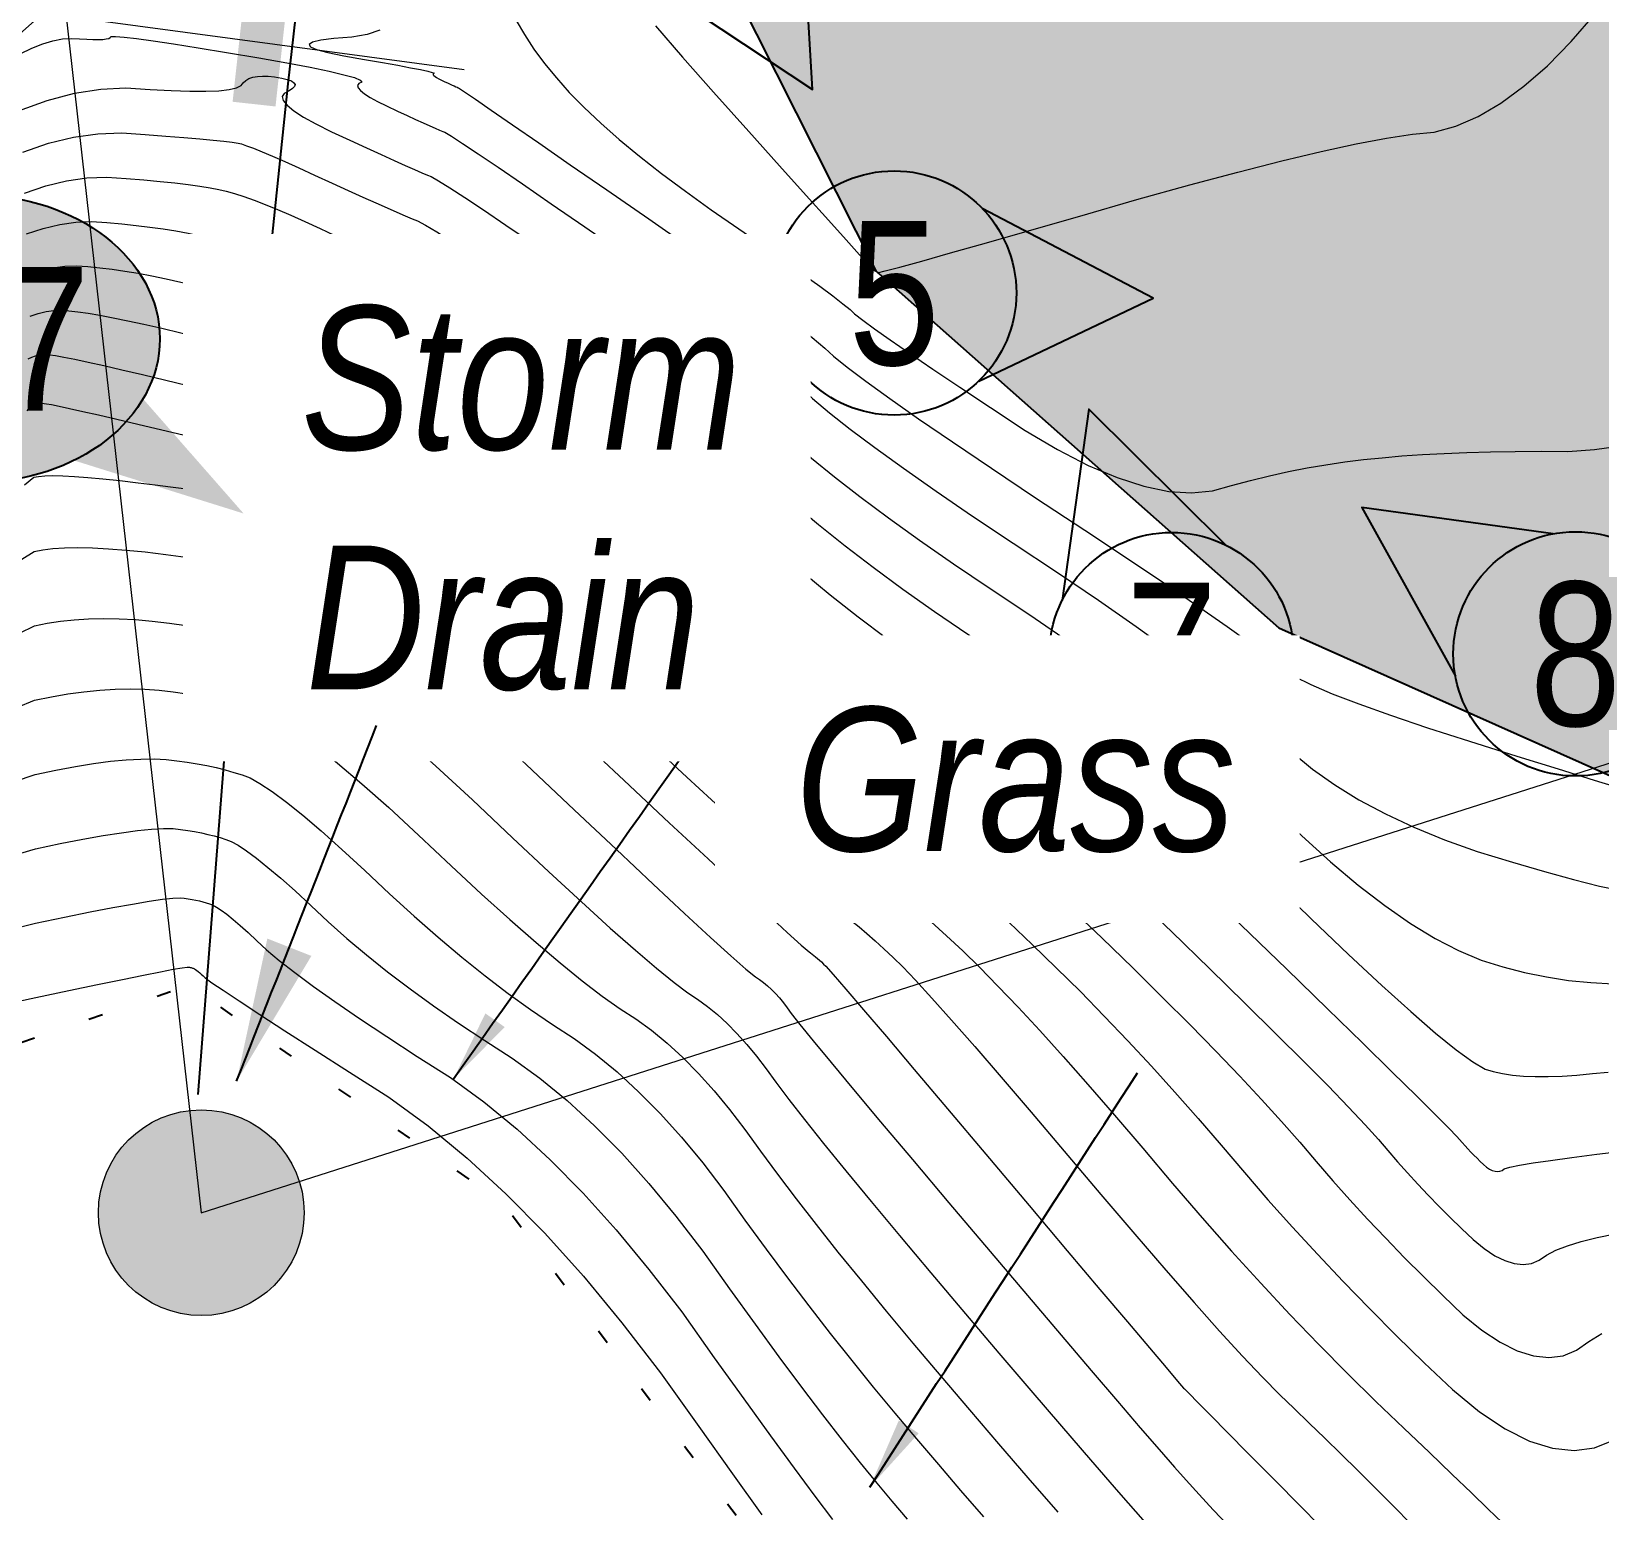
# Model space of a CAD drawing. Extents: x -19176 to -17597, y 5652440 to 5654285.
# Drawn here: x -17843.51 to -17832.61, y 5653146.41 to 5653156.69 of the extents above; entities that cross this region are included whole.
import ezdxf
from ezdxf.enums import TextEntityAlignment as Align

# ---------------------------------------------------------------- set-up
doc = ezdxf.new("R2010")
doc.units = 0
doc.header["$LTSCALE"] = 5
doc.linetypes.add('foc-TOPO', pattern=[1, 0.2, -0.8])
for name, color, linetype in [('AS-CABLE', 224, 'foc-CABLE'), ('AS-POWER-BURIED-ATCO PIPELINES', 241, 'foc-POWER_BURIED'), ('AS-ROADS', 254, 'Continuous'), ('CG-NOTES', 7, 'Continuous'), ('P-ELEVATION', 7, 'Continuous'), ('T-BUSH-T', 110, 'Continuous'), ('T-LOW-AREA', 48, 'foc-TOPO')]:
    doc.layers.add(name, color=color, linetype=linetype)
for name, color, linetype, lineweight in [('AS-GENERAL', 48, 'Continuous', 18), ('T-ELEVATION', 48, 'Continuous', 18), ('T-TEXT', 48, 'Continuous', 18)]:
    doc.layers.add(name, color=color, linetype=linetype, lineweight=lineweight)
for name, color, linetype, lineweight, true_color in [('AS-STORM', 7, 'foc-STORM', 9, 0x29a300), ('C-TOPO-MAJR', 7, 'Continuous', 15, 0xd3aa5f), ('C-TOPO-MINR', 7, 'Continuous', 13, 0xe9d5af)]:
    doc.layers.add(name, color=color, linetype=linetype, lineweight=lineweight, true_color=true_color)
doc.styles.add('0.50', font='ARIALN.TTF', dxfattribs={"height": 0.5})
doc.styles.add('1.0', font='ARIALN.TTF', dxfattribs={"height": 1})
doc.styles.add('80', font='ARIALN.TTF', dxfattribs={"height": 10})
doc.styles.add('80L', font='ARIALN.TTF', dxfattribs={"height": 10})
doc.styles.add('foc-LtypeFont', font='ARIALN.TTF', dxfattribs={"height": 7.35})
doc.linetypes.add('foc-CABLE', pattern='A,2,-1,["C",foc-LtypeFont,S=0.2,R=0,X=-0.625,Y=-0.75],-1.24,8', length=12.24)
doc.linetypes.add('foc-POWER_BURIED', pattern='A,10,-1,["P",foc-LtypeFont,S=0.2,R=0,X=-0.425,Y=-0.75],-2', length=13)
doc.linetypes.add('foc-STORM', pattern='A,10,-1,["ST",foc-LtypeFont,S=0.2,R=0,X=-0.5,Y=-0.75],-2.75', length=13.75)
doc.linetypes.add('foc-TOPO-flowdirection-NOLINE', pattern='A,0,[">",foc-LtypeFont,S=0.3,R=0,X=0,Y=-0.945],-20,[">",foc-LtypeFont,S=0.3,R=0,X=0,Y=-0.945],0', length=20)
doc.dimstyles.new('Compass 250', dxfattribs={"dimscale": 0.25, "dimtxt": 0.45, "dimasz": 2, "dimexe": 0.2, "dimexo": 0.0625, "dimgap": 0.5, "dimtad": 0, "dimtih": 1, "dimtoh": 1, "dimzin": 0, "dimdsep": 46, "dimtxsty": '0.50', "dimcen": 0.1, "dimse1": 1, "dimse2": 1, "dimclrd": 256, "dimclrt": 256, "dimaunit": 1, "dimadec": 4, "dimazin": 0, "dimtfac": 0.06, "dimtofl": 0, "dimtmove": 0, "dimatfit": 0, "dimfxl": 0.2, "dimtolj": 1, "dimtzin": 0, "dimlwd": -1, "dimarcsym": 0})
doc.dimstyles.new('Compass 500', dxfattribs={"dimscale": 0.5, "dimtxt": 0.9, "dimasz": 2, "dimexe": 0.2, "dimexo": 0.0625, "dimgap": 0.5, "dimtad": 0, "dimtih": 1, "dimtoh": 1, "dimzin": 0, "dimdsep": 46, "dimtxsty": '1.0', "dimcen": 0.1, "dimse1": 1, "dimse2": 1, "dimclrd": 256, "dimclrt": 256, "dimaunit": 1, "dimadec": 4, "dimazin": 0, "dimtfac": 0.06, "dimtofl": 0, "dimtmove": 0, "dimatfit": 0, "dimfxl": 0.2, "dimtolj": 1, "dimtzin": 0, "dimlwd": -1, "dimarcsym": 0})

# ---------------------------------------------------------------- blocks, each defined once
blk = doc.blocks.new('*U29')
at = {"layer": 'CG-NOTES', "color": 182}
blk.add_lwpolyline([(5.88, -6.12), (18, -0.36), (6.12, 5.88)], dxfattribs=at)
blk.add_circle((0, 0), 8.49, dxfattribs=at)
at = {"color": 182, "style": '80L'}
blk.add_attdef('#', text='', height=10, dxfattribs=at).set_placement((0, 0), align=Align.MIDDLE_CENTER)
blk = doc.blocks.new('*U30')
at = {"layer": 'CG-NOTES', "color": 182}
blk.add_lwpolyline([(-2.2, -8.19), (8.98, -15.6), (8.19, -2.2)], dxfattribs=at)
blk.add_circle((0, 0), 8.49, dxfattribs=at)
at = {"color": 182, "style": '80L'}
blk.add_attdef('#', text='', height=10, dxfattribs=at).set_placement((0, 0), align=Align.MIDDLE_CENTER)
blk = doc.blocks.new('*U31')
at = {"layer": 'CG-NOTES', "color": 182}
blk.add_lwpolyline([(3.77, 7.6), (-5.75, 17.06), (-7.6, 3.77)], dxfattribs=at)
blk.add_circle((0, 0), 8.49, dxfattribs=at)
at = {"color": 182, "style": '80L'}
blk.add_attdef('#', text='', height=10, dxfattribs=at).set_placement((0, 0), align=Align.MIDDLE_CENTER)
blk = doc.blocks.new('*U32')
at = {"layer": 'CG-NOTES', "color": 182}
blk.add_lwpolyline([(-1.55, 8.34), (-14.84, 10.18), (-8.34, -1.55)], dxfattribs=at)
blk.add_circle((0, 0), 8.49, dxfattribs=at)
at = {"color": 182, "style": '80L'}
blk.add_attdef('#', text='', height=10, dxfattribs=at).set_placement((0, 0), align=Align.MIDDLE_CENTER)
blk = doc.blocks.new('*U68')
at = {"layer": 'P-ELEVATION'}
h = blk.add_hatch(color=111, dxfattribs=at)
h.dxf.hatch_style = 1
edge = h.paths.add_edge_path()
edge.add_ellipse((0, 0), major_axis=(-12.83, 0), ratio=0.779302, start_angle=0, end_angle=360)
at = {"layer": 'P-ELEVATION', "color": 7, "flags": 128}
blk.add_lwpolyline([(0, 0, 12.5, 0, 0), (18.65, -12.14, 0, 0, 0)], format="xyseb", dxfattribs=at)
at = {"layer": 'P-ELEVATION', "color": 7}
blk.add_ellipse((0, 0), major_axis=(-12.83, 0), ratio=0.779302, dxfattribs=at)
at = {"layer": 'P-ELEVATION', "style": '80'}
blk.add_attdef('ELEVATION', text='', height=10, dxfattribs=at).set_placement((0, 0), align=Align.MIDDLE_CENTER)

msp = doc.modelspace()

# ---------------------------------------------------------------- hatches: boundary and pattern name
at = {"layer": 'AS-GENERAL'}
h = msp.add_hatch(color=256, dxfattribs=at)
h.dxf.hatch_style = 1
edge = h.paths.add_edge_path()
edge.add_arc((-17842.334, 5653148.478), 0.715, 0, 360)
at = {"layer": 'AS-ROADS'}
h = msp.add_hatch(color=256, dxfattribs=at)
h.dxf.hatch_style = 1
h.paths.add_polyline_path([(-17840.001, 5653181.093), (-17842.223, 5653186.461), (-17843.867, 5653190.672), (-17846.072, 5653188.743), (-17848.06, 5653187.446), (-17846.232, 5653182.05), (-17844.662, 5653175.77), (-17842.4, 5653169.028), (-17840.078, 5653161.789), (-17839.028, 5653157.772), (-17837.646, 5653155.027), (-17834.845, 5653152.543), (-17831.983, 5653151.268), (-17828.673, 5653150.66), (-17821.175, 5653150.398), (-17813.473, 5653150.538), (-17810.145, 5653150.42), (-17811.091, 5653159.359), (-17821.638, 5653158.939), (-17829.943, 5653158.678), (-17830.923, 5653158.858), (-17831.391, 5653159.511), (-17833.314, 5653164.083), (-17834.986, 5653168.263), (-17836.41, 5653171.965)])

# ---------------------------------------------------------------- linework, layer by layer
at = {"layer": 'AS-CABLE', "const_width": 0.3, "flags": 128}
msp.add_lwpolyline([(-17841.829, 5653157.444), (-17841.967, 5653156.185)], dxfattribs=at)
at = {"layer": 'AS-GENERAL', "linetype": 'ByBlock'}
msp.add_circle((-17842.334, 5653148.478), 0.715, dxfattribs=at)
at = {"layer": 'AS-POWER-BURIED-ATCO PIPELINES', "ltscale": 0.1, "flags": 128}
msp.add_lwpolyline([(-17842.356, 5653149.3), (-17842.04, 5653153.339), (-17841.73, 5653156.326), (-17841.623, 5653157.269), (-17841.679, 5653160.129), (-17841.923, 5653164.799), (-17842.478, 5653171.47), (-17843.212, 5653177.021), (-17843.006, 5653180.646), (-17842.461, 5653183.908), (-17843.217, 5653186.139)], dxfattribs=at)
at = {"layer": 'AS-ROADS', "flags": 128}
msp.add_lwpolyline([(-17848.06, 5653187.446), (-17846.232, 5653182.05), (-17844.662, 5653175.77), (-17842.4, 5653169.028), (-17840.078, 5653161.789), (-17839.028, 5653157.772), (-17837.646, 5653155.027), (-17834.845, 5653152.543), (-17831.983, 5653151.268), (-17828.673, 5653150.66), (-17821.175, 5653150.398), (-17813.473, 5653150.538), (-17810.145, 5653150.42), (-17811.091, 5653159.359), (-17821.638, 5653158.939), (-17829.943, 5653158.678), (-17830.923, 5653158.858), (-17831.391, 5653159.511), (-17833.314, 5653164.083), (-17834.986, 5653168.263), (-17836.41, 5653171.965), (-17840.001, 5653181.093), (-17842.223, 5653186.461), (-17843.867, 5653190.672)], dxfattribs=at)
at = {"layer": 'AS-STORM', "ltscale": 0.1, "flags": 128}
msp.add_lwpolyline([(-17847.039, 5653190.174), (-17842.334, 5653148.478), (-17801.054, 5653161.664), (-17801.618, 5653168.568)], dxfattribs=at)
at = {"layer": 'AS-STORM', "linetype": 'foc-TOPO-flowdirection-NOLINE', "ltscale": 0.1, "flags": 128}
msp.add_lwpolyline([(-17847.039, 5653190.174), (-17842.334, 5653148.478), (-17801.054, 5653161.664), (-17801.618, 5653168.568)], dxfattribs=at)
at = {"layer": 'C-TOPO-MAJR', "flags": 128}
for points in [[(-17843.604, 5653156.139), (-17843.406, 5653156.21), (-17843.215, 5653156.261), (-17843.033, 5653156.29), (-17842.858, 5653156.299), (-17842.69, 5653156.287), (-17842.542, 5653156.279), (-17842.413, 5653156.275), (-17842.303, 5653156.274), (-17842.213, 5653156.278), (-17842.141, 5653156.286), (-17842.089, 5653156.298), (-17842.057, 5653156.314), (-17842.043, 5653156.334), (-17842.025, 5653156.35), (-17842.003, 5653156.363), (-17841.976, 5653156.372), (-17841.944, 5653156.378), (-17841.908, 5653156.38), (-17841.868, 5653156.379), (-17841.824, 5653156.374), (-17841.774, 5653156.366), (-17841.736, 5653156.356), (-17841.707, 5653156.346), (-17841.69, 5653156.334), (-17841.682, 5653156.321), (-17841.685, 5653156.308), (-17841.699, 5653156.293), (-17841.723, 5653156.277), (-17841.757, 5653156.259), (-17841.771, 5653156.237), (-17841.765, 5653156.209), (-17841.738, 5653156.177), (-17841.691, 5653156.139), (-17841.624, 5653156.095), (-17841.537, 5653156.047), (-17841.429, 5653155.993), (-17841.301, 5653155.934), (-17841.185, 5653155.881), (-17841.083, 5653155.834), (-17840.993, 5653155.794), (-17840.916, 5653155.759), (-17840.852, 5653155.731), (-17840.801, 5653155.708), (-17840.762, 5653155.692), (-17840.737, 5653155.681), (-17840.685, 5653155.652), (-17840.607, 5653155.604), (-17840.503, 5653155.536), (-17840.372, 5653155.45), (-17840.216, 5653155.344), (-17840.033, 5653155.22), (-17839.824, 5653155.076), (-17839.589, 5653154.914), (-17839.369, 5653154.757), (-17839.163, 5653154.607), (-17838.971, 5653154.464), (-17838.794, 5653154.327), (-17838.631, 5653154.196), (-17838.483, 5653154.072), (-17838.349, 5653153.954), (-17838.23, 5653153.843), (-17838.092, 5653153.723), (-17837.933, 5653153.594), (-17837.756, 5653153.456), (-17837.558, 5653153.309), (-17837.342, 5653153.154), (-17837.106, 5653152.99), (-17836.85, 5653152.817), (-17836.575, 5653152.635), (-17836.308, 5653152.451), (-17836.05, 5653152.265), (-17835.801, 5653152.076), (-17835.56, 5653151.885), (-17835.328, 5653151.692), (-17835.105, 5653151.496), (-17834.89, 5653151.298), (-17834.684, 5653151.098), (-17834.485, 5653150.917), (-17834.293, 5653150.755), (-17834.108, 5653150.613), (-17833.929, 5653150.489), (-17833.758, 5653150.385), (-17833.595, 5653150.3), (-17833.438, 5653150.234), (-17833.288, 5653150.187), (-17833.137, 5653150.148), (-17832.985, 5653150.117), (-17832.832, 5653150.093), (-17832.677, 5653150.078), (-17832.522, 5653150.07)], [(-17843.524, 5653154.711), (-17843.467, 5653154.73), (-17843.412, 5653154.743), (-17843.358, 5653154.751), (-17843.306, 5653154.753), (-17843.254, 5653154.749), (-17843.193, 5653154.742), (-17843.121, 5653154.731), (-17843.039, 5653154.717), (-17842.947, 5653154.7), (-17842.845, 5653154.679), (-17842.732, 5653154.655), (-17842.609, 5653154.627), (-17842.476, 5653154.595), (-17842.353, 5653154.565), (-17842.239, 5653154.535), (-17842.135, 5653154.506), (-17842.041, 5653154.478), (-17841.957, 5653154.45), (-17841.882, 5653154.424), (-17841.818, 5653154.398), (-17841.763, 5653154.372), (-17841.705, 5653154.346), (-17841.644, 5653154.319), (-17841.58, 5653154.292), (-17841.513, 5653154.263), (-17841.443, 5653154.234), (-17841.37, 5653154.204), (-17841.294, 5653154.173), (-17841.215, 5653154.142), (-17841.134, 5653154.105), (-17841.051, 5653154.065), (-17840.965, 5653154.02), (-17840.877, 5653153.971), (-17840.787, 5653153.917), (-17840.695, 5653153.859), (-17840.6, 5653153.796), (-17840.503, 5653153.729), (-17840.384, 5653153.639), (-17840.245, 5653153.526), (-17840.084, 5653153.39), (-17839.901, 5653153.231), (-17839.698, 5653153.05), (-17839.473, 5653152.845), (-17839.226, 5653152.618), (-17838.958, 5653152.367), (-17838.71, 5653152.139), (-17838.482, 5653151.934), (-17838.274, 5653151.75), (-17838.085, 5653151.589), (-17837.916, 5653151.45), (-17837.767, 5653151.333), (-17837.638, 5653151.238), (-17837.528, 5653151.166), (-17837.411, 5653151.082), (-17837.287, 5653150.987), (-17837.156, 5653150.881), (-17837.017, 5653150.763), (-17836.871, 5653150.635), (-17836.718, 5653150.495), (-17836.558, 5653150.343), (-17836.391, 5653150.181), (-17836.224, 5653150.015), (-17836.059, 5653149.845), (-17835.894, 5653149.672), (-17835.73, 5653149.496), (-17835.567, 5653149.316), (-17835.406, 5653149.133), (-17835.245, 5653148.947), (-17835.084, 5653148.757), (-17834.92, 5653148.568), (-17834.75, 5653148.378), (-17834.576, 5653148.189), (-17834.398, 5653148), (-17834.215, 5653147.812), (-17834.027, 5653147.623), (-17833.835, 5653147.435), (-17833.637, 5653147.248), (-17833.45, 5653147.094), (-17833.271, 5653146.975), (-17833.102, 5653146.89), (-17832.942, 5653146.84), (-17832.791, 5653146.824), (-17832.65, 5653146.843), (-17832.518, 5653146.896)], [(-17843.598, 5653152.507), (-17843.494, 5653152.558), (-17843.405, 5653152.576), (-17843.313, 5653152.59), (-17843.217, 5653152.6), (-17843.117, 5653152.607), (-17843.012, 5653152.609), (-17842.904, 5653152.607), (-17842.792, 5653152.601), (-17842.675, 5653152.591), (-17842.555, 5653152.577), (-17842.439, 5653152.561), (-17842.326, 5653152.542), (-17842.218, 5653152.521), (-17842.113, 5653152.498), (-17842.013, 5653152.473), (-17841.916, 5653152.446), (-17841.824, 5653152.416), (-17841.735, 5653152.384), (-17841.623, 5653152.323), (-17841.487, 5653152.233), (-17841.327, 5653152.114), (-17841.143, 5653151.966), (-17840.936, 5653151.789), (-17840.704, 5653151.583), (-17840.449, 5653151.348), (-17840.17, 5653151.084), (-17839.918, 5653150.848), (-17839.691, 5653150.639), (-17839.491, 5653150.457), (-17839.317, 5653150.303), (-17839.169, 5653150.177), (-17839.048, 5653150.078), (-17838.953, 5653150.006), (-17838.884, 5653149.962), (-17838.815, 5653149.912), (-17838.747, 5653149.856), (-17838.679, 5653149.793), (-17838.611, 5653149.724), (-17838.543, 5653149.648), (-17838.475, 5653149.567), (-17838.408, 5653149.479), (-17838.34, 5653149.385), (-17838.251, 5653149.266), (-17838.141, 5653149.125), (-17838.009, 5653148.959), (-17837.855, 5653148.77), (-17837.679, 5653148.557), (-17837.482, 5653148.32), (-17837.263, 5653148.059), (-17837.022, 5653147.775), (-17836.791, 5653147.502), (-17836.569, 5653147.242), (-17836.356, 5653146.995), (-17836.153, 5653146.759), (-17835.959, 5653146.535), (-17835.774, 5653146.324)], [(-17843.687, 5653149.929), (-17843.483, 5653149.975), (-17843.254, 5653150.023), (-17843.054, 5653150.064), (-17842.881, 5653150.1), (-17842.735, 5653150.129), (-17842.618, 5653150.152), (-17842.529, 5653150.17), (-17842.467, 5653150.181), (-17842.433, 5653150.186), (-17842.427, 5653150.186), (-17842.421, 5653150.185), (-17842.415, 5653150.184), (-17842.41, 5653150.183), (-17842.405, 5653150.182), (-17842.4, 5653150.18), (-17842.395, 5653150.179), (-17842.39, 5653150.178), (-17842.386, 5653150.176), (-17842.38, 5653150.173), (-17842.373, 5653150.168), (-17842.365, 5653150.162), (-17842.356, 5653150.155), (-17842.345, 5653150.146), (-17842.334, 5653150.136), (-17842.321, 5653150.124), (-17842.307, 5653150.111), (-17842.26, 5653150.077), (-17842.182, 5653150.024), (-17842.071, 5653149.95), (-17841.927, 5653149.856), (-17841.752, 5653149.743), (-17841.543, 5653149.609), (-17841.303, 5653149.455), (-17841.03, 5653149.281), (-17840.758, 5653149.082), (-17840.487, 5653148.858), (-17840.216, 5653148.609), (-17839.947, 5653148.336), (-17839.678, 5653148.037), (-17839.41, 5653147.713), (-17839.142, 5653147.365), (-17838.876, 5653146.992), (-17838.641, 5653146.663), (-17838.437, 5653146.378)]]:
    msp.add_lwpolyline(points, dxfattribs=at)
at = {"layer": 'C-TOPO-MINR', "flags": 128}
for points in [[(-17840.145, 5653156.767), (-17840.088, 5653156.668), (-17840.022, 5653156.568), (-17839.948, 5653156.467), (-17839.866, 5653156.367), (-17839.776, 5653156.266), (-17839.673, 5653156.162), (-17839.557, 5653156.053), (-17839.429, 5653155.94), (-17839.288, 5653155.824), (-17839.135, 5653155.703), (-17838.968, 5653155.579), (-17838.79, 5653155.45), (-17838.598, 5653155.318), (-17838.427, 5653155.199), (-17838.276, 5653155.092), (-17838.145, 5653154.999), (-17838.035, 5653154.919), (-17837.944, 5653154.852), (-17837.874, 5653154.797), (-17837.823, 5653154.756), (-17837.793, 5653154.728), (-17837.737, 5653154.684), (-17837.654, 5653154.623), (-17837.546, 5653154.546), (-17837.411, 5653154.453), (-17837.249, 5653154.343), (-17837.062, 5653154.217), (-17836.848, 5653154.075), (-17836.608, 5653153.917), (-17836.382, 5653153.783), (-17836.169, 5653153.673), (-17835.969, 5653153.589), (-17835.783, 5653153.529), (-17835.61, 5653153.493), (-17835.451, 5653153.482), (-17835.305, 5653153.496), (-17835.173, 5653153.534), (-17835.041, 5653153.569), (-17834.909, 5653153.601), (-17834.778, 5653153.63), (-17834.647, 5653153.656), (-17834.517, 5653153.678), (-17834.386, 5653153.698), (-17834.257, 5653153.714), (-17834.127, 5653153.727), (-17833.99, 5653153.739), (-17833.847, 5653153.749), (-17833.696, 5653153.757), (-17833.538, 5653153.763), (-17833.373, 5653153.768), (-17833.201, 5653153.771), (-17833.022, 5653153.772), (-17832.835, 5653153.771), (-17832.651, 5653153.784), (-17832.468, 5653153.81)], [(-17839.176, 5653156.73), (-17838.989, 5653156.512), (-17838.773, 5653156.267), (-17838.528, 5653155.994), (-17838.314, 5653155.755), (-17838.129, 5653155.55), (-17837.975, 5653155.379), (-17837.851, 5653155.242), (-17837.758, 5653155.138), (-17837.694, 5653155.069), (-17837.661, 5653155.033), (-17837.659, 5653155.031), (-17837.656, 5653155.029), (-17837.653, 5653155.027), (-17837.65, 5653155.025), (-17837.647, 5653155.023), (-17837.644, 5653155.021), (-17837.64, 5653155.018), (-17837.637, 5653155.016), (-17837.633, 5653155.013), (-17837.58, 5653155.025), (-17837.478, 5653155.052), (-17837.326, 5653155.094), (-17837.126, 5653155.15), (-17836.876, 5653155.22), (-17836.577, 5653155.306), (-17836.228, 5653155.406), (-17835.831, 5653155.521), (-17835.464, 5653155.623), (-17835.129, 5653155.713), (-17834.824, 5653155.791), (-17834.55, 5653155.856), (-17834.308, 5653155.908), (-17834.096, 5653155.948), (-17833.916, 5653155.976), (-17833.766, 5653155.991), (-17833.614, 5653156.032), (-17833.459, 5653156.099), (-17833.301, 5653156.191), (-17833.141, 5653156.309), (-17832.978, 5653156.452), (-17832.812, 5653156.621), (-17832.644, 5653156.816)], [(-17843.592, 5653156.535), (-17843.511, 5653156.574), (-17843.436, 5653156.604), (-17843.365, 5653156.625), (-17843.298, 5653156.638), (-17843.237, 5653156.642), (-17843.18, 5653156.638), (-17843.13, 5653156.636), (-17843.087, 5653156.634), (-17843.049, 5653156.634), (-17843.019, 5653156.635), (-17842.995, 5653156.638), (-17842.977, 5653156.642), (-17842.966, 5653156.647), (-17842.961, 5653156.654), (-17842.929, 5653156.655), (-17842.87, 5653156.651), (-17842.783, 5653156.641), (-17842.668, 5653156.625), (-17842.526, 5653156.604), (-17842.356, 5653156.577), (-17842.159, 5653156.544), (-17841.934, 5653156.506), (-17841.74, 5653156.472), (-17841.577, 5653156.441), (-17841.444, 5653156.413), (-17841.342, 5653156.389), (-17841.27, 5653156.369), (-17841.229, 5653156.352), (-17841.219, 5653156.338), (-17841.239, 5653156.328), (-17841.247, 5653156.315), (-17841.243, 5653156.299), (-17841.228, 5653156.28), (-17841.2, 5653156.257), (-17841.161, 5653156.232), (-17841.11, 5653156.204), (-17841.046, 5653156.172), (-17840.971, 5653156.137), (-17840.904, 5653156.106), (-17840.844, 5653156.079), (-17840.791, 5653156.055), (-17840.746, 5653156.035), (-17840.709, 5653156.018), (-17840.679, 5653156.005), (-17840.656, 5653155.995), (-17840.641, 5653155.989), (-17840.595, 5653155.961), (-17840.518, 5653155.911), (-17840.41, 5653155.84), (-17840.271, 5653155.746), (-17840.102, 5653155.63), (-17839.901, 5653155.492), (-17839.669, 5653155.332), (-17839.407, 5653155.15), (-17839.166, 5653154.981), (-17838.946, 5653154.824), (-17838.749, 5653154.679), (-17838.573, 5653154.546), (-17838.418, 5653154.426), (-17838.285, 5653154.317), (-17838.174, 5653154.221), (-17838.085, 5653154.138), (-17837.968, 5653154.039), (-17837.824, 5653153.926), (-17837.652, 5653153.797), (-17837.453, 5653153.653), (-17837.227, 5653153.495), (-17836.973, 5653153.321), (-17836.692, 5653153.133), (-17836.384, 5653152.929), (-17836.099, 5653152.736), (-17835.837, 5653152.553), (-17835.598, 5653152.381), (-17835.382, 5653152.219), (-17835.189, 5653152.068), (-17835.019, 5653151.927), (-17834.872, 5653151.796), (-17834.748, 5653151.676), (-17834.61, 5653151.561), (-17834.456, 5653151.452), (-17834.288, 5653151.349), (-17834.104, 5653151.251), (-17833.906, 5653151.158), (-17833.693, 5653151.071), (-17833.465, 5653150.99), (-17833.221, 5653150.914), (-17832.999, 5653150.849), (-17832.797, 5653150.794), (-17832.616, 5653150.749), (-17832.455, 5653150.715)], [(-17841.093, 5653156.7), (-17841.181, 5653156.67), (-17841.288, 5653156.651), (-17841.412, 5653156.641), (-17841.504, 5653156.629), (-17841.561, 5653156.615), (-17841.585, 5653156.6), (-17841.575, 5653156.583), (-17841.532, 5653156.564), (-17841.455, 5653156.543), (-17841.344, 5653156.52), (-17841.2, 5653156.496), (-17841.074, 5653156.474), (-17840.967, 5653156.455), (-17840.879, 5653156.438), (-17840.81, 5653156.425), (-17840.759, 5653156.414), (-17840.728, 5653156.405), (-17840.715, 5653156.4), (-17840.721, 5653156.397), (-17840.723, 5653156.393), (-17840.722, 5653156.388), (-17840.717, 5653156.383), (-17840.709, 5653156.376), (-17840.698, 5653156.369), (-17840.683, 5653156.36), (-17840.664, 5653156.351), (-17840.642, 5653156.341), (-17840.622, 5653156.332), (-17840.605, 5653156.324), (-17840.589, 5653156.317), (-17840.576, 5653156.311), (-17840.565, 5653156.306), (-17840.556, 5653156.302), (-17840.55, 5653156.299), (-17840.545, 5653156.297), (-17840.505, 5653156.271), (-17840.429, 5653156.219), (-17840.318, 5653156.143), (-17840.17, 5653156.041), (-17839.987, 5653155.915), (-17839.769, 5653155.764), (-17839.514, 5653155.588), (-17839.224, 5653155.387), (-17838.962, 5653155.205), (-17838.73, 5653155.04), (-17838.526, 5653154.894), (-17838.351, 5653154.765), (-17838.205, 5653154.655), (-17838.087, 5653154.563), (-17837.999, 5653154.489), (-17837.939, 5653154.433), (-17837.844, 5653154.356), (-17837.714, 5653154.258), (-17837.548, 5653154.138), (-17837.348, 5653153.997), (-17837.112, 5653153.836), (-17836.841, 5653153.653), (-17836.535, 5653153.448), (-17836.193, 5653153.223), (-17835.89, 5653153.021), (-17835.623, 5653152.842), (-17835.394, 5653152.686), (-17835.203, 5653152.553), (-17835.049, 5653152.443), (-17834.933, 5653152.357), (-17834.854, 5653152.294), (-17834.813, 5653152.253), (-17834.735, 5653152.206), (-17834.622, 5653152.15), (-17834.473, 5653152.086), (-17834.289, 5653152.015), (-17834.068, 5653151.936), (-17833.811, 5653151.849), (-17833.519, 5653151.755), (-17833.191, 5653151.652), (-17832.902, 5653151.563), (-17832.654, 5653151.486), (-17832.447, 5653151.422)], [(-17843.575, 5653155.852), (-17843.396, 5653155.913), (-17843.222, 5653155.955), (-17843.052, 5653155.979), (-17842.886, 5653155.985), (-17842.725, 5653155.974), (-17842.581, 5653155.963), (-17842.454, 5653155.953), (-17842.344, 5653155.943), (-17842.252, 5653155.935), (-17842.176, 5653155.927), (-17842.119, 5653155.92), (-17842.078, 5653155.914), (-17842.055, 5653155.908), (-17842.019, 5653155.896), (-17841.972, 5653155.878), (-17841.911, 5653155.854), (-17841.838, 5653155.823), (-17841.753, 5653155.786), (-17841.656, 5653155.742), (-17841.546, 5653155.692), (-17841.424, 5653155.636), (-17841.312, 5653155.585), (-17841.211, 5653155.539), (-17841.121, 5653155.498), (-17841.042, 5653155.463), (-17840.974, 5653155.433), (-17840.916, 5653155.408), (-17840.869, 5653155.388), (-17840.832, 5653155.373), (-17840.775, 5653155.343), (-17840.696, 5653155.296), (-17840.595, 5653155.233), (-17840.473, 5653155.154), (-17840.33, 5653155.059), (-17840.165, 5653154.948), (-17839.979, 5653154.82), (-17839.772, 5653154.677), (-17839.572, 5653154.534), (-17839.379, 5653154.391), (-17839.194, 5653154.249), (-17839.015, 5653154.108), (-17838.845, 5653153.967), (-17838.681, 5653153.827), (-17838.525, 5653153.687), (-17838.376, 5653153.548), (-17838.215, 5653153.406), (-17838.043, 5653153.262), (-17837.859, 5653153.115), (-17837.664, 5653152.965), (-17837.457, 5653152.813), (-17837.238, 5653152.658), (-17837.007, 5653152.501), (-17836.765, 5653152.341), (-17836.518, 5653152.166), (-17836.264, 5653151.976), (-17836.004, 5653151.771), (-17835.739, 5653151.551), (-17835.468, 5653151.316), (-17835.191, 5653151.066), (-17834.908, 5653150.801), (-17834.619, 5653150.52), (-17834.36, 5653150.273), (-17834.129, 5653150.058), (-17833.927, 5653149.876), (-17833.755, 5653149.727), (-17833.611, 5653149.611), (-17833.496, 5653149.528), (-17833.411, 5653149.477), (-17833.354, 5653149.46), (-17833.291, 5653149.446), (-17833.221, 5653149.435), (-17833.144, 5653149.428), (-17833.062, 5653149.424), (-17832.972, 5653149.424), (-17832.876, 5653149.428), (-17832.774, 5653149.435), (-17832.665, 5653149.446), (-17832.556, 5653149.456)], [(-17843.562, 5653155.567), (-17843.414, 5653155.617), (-17843.27, 5653155.652), (-17843.129, 5653155.672), (-17842.991, 5653155.677), (-17842.857, 5653155.668), (-17842.734, 5653155.658), (-17842.62, 5653155.647), (-17842.518, 5653155.637), (-17842.425, 5653155.626), (-17842.343, 5653155.615), (-17842.272, 5653155.603), (-17842.211, 5653155.592), (-17842.16, 5653155.58), (-17842.103, 5653155.563), (-17842.038, 5653155.542), (-17841.967, 5653155.517), (-17841.889, 5653155.487), (-17841.804, 5653155.452), (-17841.712, 5653155.412), (-17841.614, 5653155.368), (-17841.508, 5653155.32), (-17841.41, 5653155.275), (-17841.319, 5653155.234), (-17841.236, 5653155.197), (-17841.16, 5653155.163), (-17841.091, 5653155.133), (-17841.029, 5653155.107), (-17840.975, 5653155.084), (-17840.928, 5653155.065), (-17840.865, 5653155.033), (-17840.784, 5653154.988), (-17840.688, 5653154.93), (-17840.574, 5653154.858), (-17840.444, 5653154.773), (-17840.298, 5653154.675), (-17840.135, 5653154.564), (-17839.955, 5653154.44), (-17839.775, 5653154.31), (-17839.595, 5653154.175), (-17839.416, 5653154.034), (-17839.237, 5653153.889), (-17839.058, 5653153.738), (-17838.879, 5653153.581), (-17838.7, 5653153.42), (-17838.522, 5653153.253), (-17838.339, 5653153.089), (-17838.153, 5653152.93), (-17837.963, 5653152.773), (-17837.769, 5653152.621), (-17837.572, 5653152.472), (-17837.37, 5653152.327), (-17837.165, 5653152.185), (-17836.956, 5653152.047), (-17836.733, 5653151.888), (-17836.497, 5653151.707), (-17836.247, 5653151.505), (-17835.983, 5653151.281), (-17835.705, 5653151.035), (-17835.413, 5653150.768), (-17835.108, 5653150.48), (-17834.789, 5653150.17), (-17834.507, 5653149.896), (-17834.263, 5653149.658), (-17834.057, 5653149.456), (-17833.888, 5653149.29), (-17833.757, 5653149.16), (-17833.663, 5653149.066), (-17833.607, 5653149.008), (-17833.589, 5653148.987), (-17833.57, 5653148.965), (-17833.55, 5653148.943), (-17833.53, 5653148.921), (-17833.51, 5653148.899), (-17833.489, 5653148.878), (-17833.467, 5653148.856), (-17833.445, 5653148.834), (-17833.422, 5653148.813), (-17833.401, 5653148.795), (-17833.38, 5653148.781), (-17833.361, 5653148.772), (-17833.342, 5653148.766), (-17833.325, 5653148.764), (-17833.309, 5653148.766), (-17833.293, 5653148.772), (-17833.279, 5653148.782), (-17833.238, 5653148.794), (-17833.171, 5653148.808), (-17833.077, 5653148.824), (-17832.956, 5653148.842), (-17832.809, 5653148.862), (-17832.635, 5653148.884), (-17832.435, 5653148.908)], [(-17843.549, 5653155.282), (-17843.432, 5653155.321), (-17843.317, 5653155.349), (-17843.205, 5653155.365), (-17843.096, 5653155.369), (-17842.99, 5653155.361), (-17842.887, 5653155.352), (-17842.787, 5653155.342), (-17842.692, 5653155.33), (-17842.599, 5653155.317), (-17842.51, 5653155.303), (-17842.425, 5653155.287), (-17842.344, 5653155.27), (-17842.265, 5653155.252), (-17842.186, 5653155.231), (-17842.105, 5653155.207), (-17842.023, 5653155.18), (-17841.94, 5653155.15), (-17841.855, 5653155.118), (-17841.769, 5653155.083), (-17841.682, 5653155.045), (-17841.593, 5653155.004), (-17841.508, 5653154.965), (-17841.428, 5653154.929), (-17841.351, 5653154.895), (-17841.277, 5653154.863), (-17841.208, 5653154.833), (-17841.143, 5653154.806), (-17841.081, 5653154.781), (-17841.024, 5653154.757), (-17840.955, 5653154.724), (-17840.873, 5653154.68), (-17840.78, 5653154.627), (-17840.675, 5653154.562), (-17840.559, 5653154.488), (-17840.43, 5653154.403), (-17840.29, 5653154.308), (-17840.137, 5653154.203), (-17839.978, 5653154.086), (-17839.812, 5653153.958), (-17839.639, 5653153.819), (-17839.458, 5653153.669), (-17839.271, 5653153.508), (-17839.077, 5653153.336), (-17838.875, 5653153.152), (-17838.667, 5653152.958), (-17838.463, 5653152.773), (-17838.263, 5653152.598), (-17838.067, 5653152.432), (-17837.875, 5653152.277), (-17837.686, 5653152.131), (-17837.503, 5653151.996), (-17837.323, 5653151.87), (-17837.147, 5653151.754), (-17836.959, 5653151.619), (-17836.76, 5653151.467), (-17836.55, 5653151.297), (-17836.327, 5653151.108), (-17836.094, 5653150.902), (-17835.848, 5653150.677), (-17835.591, 5653150.434), (-17835.323, 5653150.173), (-17835.08, 5653149.935), (-17834.862, 5653149.72), (-17834.669, 5653149.528), (-17834.502, 5653149.359), (-17834.36, 5653149.212), (-17834.244, 5653149.089), (-17834.153, 5653148.988), (-17834.087, 5653148.91), (-17834.02, 5653148.832), (-17833.95, 5653148.755), (-17833.879, 5653148.677), (-17833.806, 5653148.6), (-17833.731, 5653148.522), (-17833.654, 5653148.445), (-17833.575, 5653148.368), (-17833.494, 5653148.291), (-17833.417, 5653148.228), (-17833.344, 5653148.179), (-17833.274, 5653148.145), (-17833.209, 5653148.124), (-17833.147, 5653148.118), (-17833.089, 5653148.125), (-17833.035, 5653148.147), (-17832.984, 5653148.183), (-17832.919, 5653148.217), (-17832.838, 5653148.248), (-17832.743, 5653148.278), (-17832.632, 5653148.306), (-17832.506, 5653148.331)], [(-17843.537, 5653154.996), (-17843.45, 5653155.025), (-17843.365, 5653155.046), (-17843.282, 5653155.058), (-17843.201, 5653155.061), (-17843.122, 5653155.055), (-17843.04, 5653155.047), (-17842.954, 5653155.037), (-17842.865, 5653155.024), (-17842.773, 5653155.009), (-17842.678, 5653154.991), (-17842.579, 5653154.971), (-17842.476, 5653154.948), (-17842.371, 5653154.924), (-17842.269, 5653154.898), (-17842.172, 5653154.871), (-17842.079, 5653154.843), (-17841.99, 5653154.814), (-17841.906, 5653154.784), (-17841.826, 5653154.753), (-17841.75, 5653154.721), (-17841.678, 5653154.688), (-17841.607, 5653154.656), (-17841.536, 5653154.624), (-17841.465, 5653154.593), (-17841.395, 5653154.563), (-17841.326, 5653154.534), (-17841.257, 5653154.505), (-17841.188, 5653154.477), (-17841.12, 5653154.449), (-17841.044, 5653154.415), (-17840.962, 5653154.373), (-17840.873, 5653154.323), (-17840.776, 5653154.267), (-17840.673, 5653154.202), (-17840.562, 5653154.131), (-17840.445, 5653154.052), (-17840.32, 5653153.966), (-17840.181, 5653153.862), (-17840.028, 5653153.742), (-17839.861, 5653153.605), (-17839.68, 5653153.45), (-17839.484, 5653153.279), (-17839.275, 5653153.09), (-17839.051, 5653152.885), (-17838.813, 5653152.662), (-17838.587, 5653152.456), (-17838.373, 5653152.266), (-17838.17, 5653152.091), (-17837.98, 5653151.933), (-17837.801, 5653151.79), (-17837.635, 5653151.664), (-17837.48, 5653151.554), (-17837.337, 5653151.46), (-17837.185, 5653151.351), (-17837.024, 5653151.227), (-17836.853, 5653151.089), (-17836.672, 5653150.936), (-17836.483, 5653150.768), (-17836.283, 5653150.586), (-17836.075, 5653150.389), (-17835.857, 5653150.177), (-17835.652, 5653149.975), (-17835.46, 5653149.783), (-17835.282, 5653149.6), (-17835.116, 5653149.427), (-17834.964, 5653149.264), (-17834.825, 5653149.111), (-17834.699, 5653148.968), (-17834.586, 5653148.834), (-17834.47, 5653148.7), (-17834.35, 5653148.567), (-17834.228, 5653148.433), (-17834.102, 5653148.3), (-17833.973, 5653148.167), (-17833.84, 5653148.034), (-17833.705, 5653147.902), (-17833.566, 5653147.769), (-17833.433, 5653147.661), (-17833.307, 5653147.577), (-17833.188, 5653147.518), (-17833.075, 5653147.482), (-17832.969, 5653147.471), (-17832.869, 5653147.484), (-17832.776, 5653147.522), (-17832.69, 5653147.583), (-17832.6, 5653147.639)], [(-17843.538, 5653154.414), (-17843.511, 5653154.425), (-17843.485, 5653154.434), (-17843.459, 5653154.44), (-17843.435, 5653154.444), (-17843.41, 5653154.445), (-17843.387, 5653154.443), (-17843.346, 5653154.437), (-17843.288, 5653154.426), (-17843.213, 5653154.411), (-17843.121, 5653154.391), (-17843.012, 5653154.367), (-17842.885, 5653154.338), (-17842.742, 5653154.305), (-17842.581, 5653154.267), (-17842.436, 5653154.232), (-17842.306, 5653154.199), (-17842.191, 5653154.169), (-17842.092, 5653154.142), (-17842.008, 5653154.117), (-17841.939, 5653154.094), (-17841.885, 5653154.074), (-17841.847, 5653154.056), (-17841.803, 5653154.036), (-17841.752, 5653154.014), (-17841.694, 5653153.99), (-17841.631, 5653153.963), (-17841.56, 5653153.934), (-17841.484, 5653153.903), (-17841.401, 5653153.869), (-17841.311, 5653153.834), (-17841.224, 5653153.796), (-17841.14, 5653153.757), (-17841.058, 5653153.717), (-17840.978, 5653153.675), (-17840.901, 5653153.631), (-17840.827, 5653153.586), (-17840.755, 5653153.54), (-17840.686, 5653153.492), (-17840.588, 5653153.415), (-17840.461, 5653153.309), (-17840.306, 5653153.175), (-17840.123, 5653153.012), (-17839.911, 5653152.82), (-17839.67, 5653152.6), (-17839.401, 5653152.35), (-17839.104, 5653152.072), (-17838.834, 5653151.823), (-17838.592, 5653151.602), (-17838.378, 5653151.409), (-17838.191, 5653151.245), (-17838.031, 5653151.109), (-17837.899, 5653151.001), (-17837.795, 5653150.922), (-17837.719, 5653150.872), (-17837.637, 5653150.813), (-17837.551, 5653150.747), (-17837.459, 5653150.673), (-17837.362, 5653150.591), (-17837.26, 5653150.501), (-17837.154, 5653150.403), (-17837.042, 5653150.298), (-17836.925, 5653150.184), (-17836.797, 5653150.054), (-17836.657, 5653149.907), (-17836.506, 5653149.744), (-17836.344, 5653149.565), (-17836.171, 5653149.369), (-17835.986, 5653149.156), (-17835.79, 5653148.927), (-17835.583, 5653148.681), (-17835.377, 5653148.442), (-17835.173, 5653148.211), (-17834.969, 5653147.987), (-17834.768, 5653147.771), (-17834.567, 5653147.562), (-17834.368, 5653147.36), (-17834.171, 5653147.166), (-17833.975, 5653146.979), (-17833.798, 5653146.81), (-17833.642, 5653146.661), (-17833.506, 5653146.53), (-17833.389, 5653146.418), (-17833.293, 5653146.325)], [(-17843.544, 5653154.053), (-17843.5, 5653154.107), (-17843.496, 5653154.108), (-17843.49, 5653154.108), (-17843.483, 5653154.108), (-17843.475, 5653154.108), (-17843.465, 5653154.108), (-17843.453, 5653154.107), (-17843.44, 5653154.106), (-17843.426, 5653154.104), (-17843.41, 5653154.102), (-17843.375, 5653154.096), (-17843.321, 5653154.085), (-17843.249, 5653154.069), (-17843.158, 5653154.049), (-17843.049, 5653154.024), (-17842.921, 5653153.994), (-17842.774, 5653153.96), (-17842.608, 5653153.921), (-17842.46, 5653153.886), (-17842.331, 5653153.854), (-17842.219, 5653153.826), (-17842.126, 5653153.802), (-17842.05, 5653153.781), (-17841.993, 5653153.764), (-17841.953, 5653153.75), (-17841.932, 5653153.74), (-17841.901, 5653153.727), (-17841.86, 5653153.709), (-17841.809, 5653153.688), (-17841.748, 5653153.663), (-17841.678, 5653153.635), (-17841.597, 5653153.602), (-17841.507, 5653153.566), (-17841.407, 5653153.526), (-17841.314, 5653153.487), (-17841.229, 5653153.449), (-17841.15, 5653153.414), (-17841.079, 5653153.379), (-17841.016, 5653153.346), (-17840.959, 5653153.314), (-17840.91, 5653153.284), (-17840.868, 5653153.255), (-17840.791, 5653153.191), (-17840.678, 5653153.093), (-17840.529, 5653152.96), (-17840.344, 5653152.793), (-17840.124, 5653152.591), (-17839.868, 5653152.354), (-17839.577, 5653152.083), (-17839.25, 5653151.777), (-17838.958, 5653151.506), (-17838.702, 5653151.27), (-17838.481, 5653151.068), (-17838.296, 5653150.9), (-17838.146, 5653150.768), (-17838.032, 5653150.67), (-17837.953, 5653150.607), (-17837.909, 5653150.578), (-17837.863, 5653150.545), (-17837.814, 5653150.507), (-17837.762, 5653150.465), (-17837.707, 5653150.419), (-17837.649, 5653150.368), (-17837.589, 5653150.312), (-17837.525, 5653150.252), (-17837.459, 5653150.188), (-17837.369, 5653150.094), (-17837.256, 5653149.97), (-17837.119, 5653149.816), (-17836.958, 5653149.633), (-17836.774, 5653149.421), (-17836.567, 5653149.178), (-17836.336, 5653148.906), (-17836.081, 5653148.604), (-17835.846, 5653148.328), (-17835.63, 5653148.078), (-17835.433, 5653147.853), (-17835.256, 5653147.654), (-17835.097, 5653147.481), (-17834.958, 5653147.334), (-17834.838, 5653147.212), (-17834.738, 5653147.116), (-17834.633, 5653147.015), (-17834.524, 5653146.91), (-17834.412, 5653146.8), (-17834.295, 5653146.685), (-17834.175, 5653146.565), (-17834.05, 5653146.44), (-17833.922, 5653146.311)], [(-17843.562, 5653153.538), (-17843.498, 5653153.591), (-17843.466, 5653153.597), (-17843.422, 5653153.601), (-17843.365, 5653153.602), (-17843.297, 5653153.601), (-17843.216, 5653153.597), (-17843.123, 5653153.59), (-17843.018, 5653153.58), (-17842.901, 5653153.568), (-17842.772, 5653153.553), (-17842.654, 5653153.539), (-17842.548, 5653153.525), (-17842.454, 5653153.513), (-17842.372, 5653153.501), (-17842.301, 5653153.49), (-17842.243, 5653153.48), (-17842.196, 5653153.471), (-17842.16, 5653153.463), (-17842.129, 5653153.455), (-17842.102, 5653153.449), (-17842.078, 5653153.443), (-17842.058, 5653153.438), (-17842.042, 5653153.433), (-17842.03, 5653153.429), (-17842.021, 5653153.427), (-17842.017, 5653153.425), (-17841.999, 5653153.417), (-17841.968, 5653153.404), (-17841.923, 5653153.387), (-17841.866, 5653153.363), (-17841.795, 5653153.335), (-17841.711, 5653153.301), (-17841.613, 5653153.262), (-17841.503, 5653153.218), (-17841.404, 5653153.177), (-17841.317, 5653153.142), (-17841.243, 5653153.11), (-17841.18, 5653153.083), (-17841.13, 5653153.06), (-17841.092, 5653153.042), (-17841.065, 5653153.028), (-17841.051, 5653153.018), (-17840.994, 5653152.967), (-17840.894, 5653152.877), (-17840.751, 5653152.745), (-17840.566, 5653152.574), (-17840.337, 5653152.361), (-17840.066, 5653152.109), (-17839.752, 5653151.816), (-17839.395, 5653151.482), (-17839.082, 5653151.189), (-17838.812, 5653150.938), (-17838.585, 5653150.727), (-17838.401, 5653150.556), (-17838.261, 5653150.427), (-17838.164, 5653150.339), (-17838.11, 5653150.291), (-17838.1, 5653150.284), (-17838.089, 5653150.276), (-17838.077, 5653150.267), (-17838.065, 5653150.257), (-17838.052, 5653150.246), (-17838.038, 5653150.234), (-17838.024, 5653150.221), (-17838.009, 5653150.207), (-17837.993, 5653150.191), (-17837.941, 5653150.133), (-17837.854, 5653150.032), (-17837.731, 5653149.889), (-17837.572, 5653149.702), (-17837.378, 5653149.473), (-17837.148, 5653149.201), (-17836.882, 5653148.886), (-17836.58, 5653148.528), (-17836.315, 5653148.214), (-17836.088, 5653147.945), (-17835.897, 5653147.719), (-17835.744, 5653147.538), (-17835.627, 5653147.401), (-17835.548, 5653147.308), (-17835.506, 5653147.259), (-17835.501, 5653147.254), (-17835.468, 5653147.22), (-17835.407, 5653147.159), (-17835.318, 5653147.069), (-17835.202, 5653146.951), (-17835.057, 5653146.805), (-17834.885, 5653146.631), (-17834.685, 5653146.428), (-17834.457, 5653146.197)], [(-17843.58, 5653153.022), (-17843.496, 5653153.074), (-17843.436, 5653153.087), (-17843.365, 5653153.095), (-17843.284, 5653153.101), (-17843.193, 5653153.102), (-17843.091, 5653153.1), (-17842.979, 5653153.094), (-17842.857, 5653153.085), (-17842.724, 5653153.072), (-17842.581, 5653153.055), (-17842.442, 5653153.036), (-17842.308, 5653153.014), (-17842.179, 5653152.989), (-17842.055, 5653152.962), (-17841.936, 5653152.932), (-17841.821, 5653152.899), (-17841.711, 5653152.864), (-17841.605, 5653152.826), (-17841.472, 5653152.753), (-17841.31, 5653152.646), (-17841.119, 5653152.504), (-17840.901, 5653152.328), (-17840.654, 5653152.118), (-17840.378, 5653151.873), (-17840.075, 5653151.593), (-17839.743, 5653151.279), (-17839.449, 5653151.002), (-17839.193, 5653150.762), (-17838.975, 5653150.558), (-17838.795, 5653150.392), (-17838.653, 5653150.263), (-17838.549, 5653150.171), (-17838.483, 5653150.117), (-17838.455, 5653150.099), (-17838.427, 5653150.078), (-17838.399, 5653150.055), (-17838.371, 5653150.03), (-17838.343, 5653150.001), (-17838.316, 5653149.971), (-17838.288, 5653149.937), (-17838.261, 5653149.902), (-17838.233, 5653149.863), (-17838.174, 5653149.787), (-17838.082, 5653149.674), (-17837.957, 5653149.523), (-17837.801, 5653149.335), (-17837.612, 5653149.11), (-17837.391, 5653148.847), (-17837.138, 5653148.547), (-17836.852, 5653148.209), (-17836.592, 5653147.902), (-17836.358, 5653147.626), (-17836.149, 5653147.381), (-17835.966, 5653147.167), (-17835.808, 5653146.983), (-17835.676, 5653146.831), (-17835.569, 5653146.709), (-17835.488, 5653146.618), (-17835.399, 5653146.519), (-17835.3, 5653146.413), (-17835.192, 5653146.298)], [(-17843.615, 5653151.991), (-17843.492, 5653152.041), (-17843.375, 5653152.065), (-17843.261, 5653152.085), (-17843.15, 5653152.1), (-17843.04, 5653152.111), (-17842.933, 5653152.117), (-17842.829, 5653152.119), (-17842.727, 5653152.117), (-17842.627, 5653152.11), (-17842.529, 5653152.099), (-17842.435, 5653152.086), (-17842.344, 5653152.071), (-17842.256, 5653152.054), (-17842.172, 5653152.035), (-17842.09, 5653152.015), (-17842.012, 5653151.992), (-17841.937, 5653151.968), (-17841.865, 5653151.942), (-17841.774, 5653151.893), (-17841.664, 5653151.82), (-17841.535, 5653151.724), (-17841.386, 5653151.604), (-17841.218, 5653151.46), (-17841.03, 5653151.294), (-17840.824, 5653151.103), (-17840.598, 5653150.889), (-17840.386, 5653150.693), (-17840.189, 5653150.516), (-17840.007, 5653150.356), (-17839.839, 5653150.214), (-17839.686, 5653150.09), (-17839.547, 5653149.984), (-17839.423, 5653149.896), (-17839.313, 5653149.826), (-17839.204, 5653149.746), (-17839.095, 5653149.656), (-17838.986, 5653149.556), (-17838.878, 5653149.446), (-17838.77, 5653149.326), (-17838.662, 5653149.196), (-17838.555, 5653149.056), (-17838.447, 5653148.906), (-17838.329, 5653148.746), (-17838.2, 5653148.575), (-17838.06, 5653148.395), (-17837.909, 5653148.204), (-17837.746, 5653148.004), (-17837.573, 5653147.793), (-17837.388, 5653147.572), (-17837.193, 5653147.341), (-17836.994, 5653147.107), (-17836.793, 5653146.872), (-17836.588, 5653146.635), (-17836.381, 5653146.396)], [(-17843.633, 5653151.476), (-17843.489, 5653151.525), (-17843.345, 5653151.555), (-17843.209, 5653151.58), (-17843.082, 5653151.6), (-17842.964, 5653151.616), (-17842.855, 5653151.626), (-17842.754, 5653151.632), (-17842.662, 5653151.633), (-17842.578, 5653151.629), (-17842.504, 5653151.62), (-17842.432, 5653151.61), (-17842.362, 5653151.599), (-17842.295, 5653151.586), (-17842.23, 5653151.572), (-17842.168, 5653151.556), (-17842.108, 5653151.539), (-17842.05, 5653151.521), (-17841.995, 5653151.501), (-17841.926, 5653151.463), (-17841.841, 5653151.407), (-17841.742, 5653151.333), (-17841.628, 5653151.242), (-17841.5, 5653151.132), (-17841.356, 5653151.004), (-17841.198, 5653150.858), (-17841.025, 5653150.695), (-17840.855, 5653150.539), (-17840.687, 5653150.393), (-17840.523, 5653150.254), (-17840.361, 5653150.124), (-17840.202, 5653150.003), (-17840.046, 5653149.89), (-17839.893, 5653149.786), (-17839.743, 5653149.69), (-17839.593, 5653149.58), (-17839.443, 5653149.457), (-17839.294, 5653149.319), (-17839.145, 5653149.168), (-17838.997, 5653149.004), (-17838.849, 5653148.825), (-17838.702, 5653148.633), (-17838.555, 5653148.427), (-17838.407, 5653148.225), (-17838.259, 5653148.026), (-17838.111, 5653147.831), (-17837.962, 5653147.639), (-17837.813, 5653147.45), (-17837.664, 5653147.266), (-17837.514, 5653147.084), (-17837.363, 5653146.906), (-17837.211, 5653146.727), (-17837.056, 5653146.546), (-17836.898, 5653146.364)], [(-17843.651, 5653150.96), (-17843.487, 5653151.008), (-17843.315, 5653151.044), (-17843.157, 5653151.074), (-17843.015, 5653151.1), (-17842.888, 5653151.12), (-17842.776, 5653151.135), (-17842.679, 5653151.145), (-17842.597, 5653151.149), (-17842.53, 5653151.148), (-17842.478, 5653151.142), (-17842.428, 5653151.135), (-17842.38, 5653151.127), (-17842.333, 5653151.118), (-17842.288, 5653151.108), (-17842.245, 5653151.098), (-17842.203, 5653151.086), (-17842.164, 5653151.073), (-17842.126, 5653151.059), (-17842.077, 5653151.033), (-17842.019, 5653150.994), (-17841.95, 5653150.943), (-17841.871, 5653150.879), (-17841.782, 5653150.803), (-17841.682, 5653150.715), (-17841.572, 5653150.613), (-17841.452, 5653150.5), (-17841.323, 5653150.385), (-17841.186, 5653150.27), (-17841.039, 5653150.153), (-17840.883, 5653150.035), (-17840.719, 5653149.916), (-17840.545, 5653149.796), (-17840.363, 5653149.675), (-17840.172, 5653149.553), (-17839.981, 5653149.414), (-17839.791, 5653149.257), (-17839.601, 5653149.083), (-17839.412, 5653148.891), (-17839.224, 5653148.681), (-17839.036, 5653148.455), (-17838.849, 5653148.21), (-17838.662, 5653147.949), (-17838.485, 5653147.704), (-17838.319, 5653147.477), (-17838.162, 5653147.266), (-17838.016, 5653147.073), (-17837.88, 5653146.897), (-17837.755, 5653146.739), (-17837.639, 5653146.597), (-17837.534, 5653146.472), (-17837.427, 5653146.347)], [(-17843.669, 5653150.444), (-17843.485, 5653150.492), (-17843.285, 5653150.533), (-17843.106, 5653150.569), (-17842.948, 5653150.6), (-17842.812, 5653150.624), (-17842.697, 5653150.644), (-17842.604, 5653150.657), (-17842.532, 5653150.665), (-17842.481, 5653150.667), (-17842.453, 5653150.664), (-17842.425, 5653150.66), (-17842.398, 5653150.656), (-17842.372, 5653150.651), (-17842.346, 5653150.645), (-17842.322, 5653150.639), (-17842.299, 5653150.632), (-17842.277, 5653150.625), (-17842.256, 5653150.618), (-17842.229, 5653150.603), (-17842.196, 5653150.581), (-17842.157, 5653150.553), (-17842.113, 5653150.517), (-17842.063, 5653150.475), (-17842.008, 5653150.425), (-17841.947, 5653150.369), (-17841.88, 5653150.305), (-17841.792, 5653150.231), (-17841.684, 5653150.147), (-17841.555, 5653150.051), (-17841.405, 5653149.946), (-17841.235, 5653149.829), (-17841.044, 5653149.703), (-17840.833, 5653149.565), (-17840.601, 5653149.417), (-17840.37, 5653149.248), (-17840.139, 5653149.058), (-17839.909, 5653148.846), (-17839.68, 5653148.613), (-17839.451, 5653148.359), (-17839.223, 5653148.084), (-17838.995, 5653147.788), (-17838.769, 5653147.47), (-17838.563, 5653147.183), (-17838.378, 5653146.927), (-17838.213, 5653146.702), (-17838.07, 5653146.508), (-17837.947, 5653146.344)]]:
    msp.add_lwpolyline(points, dxfattribs=at)
at = {"layer": 'T-ELEVATION', "ltscale": 0.1, "flags": 128}
msp.add_lwpolyline([(-17853.724, 5653138.889), (-17849.384, 5653139.05), (-17847.736, 5653139.384), (-17847.066, 5653139.969), (-17847.058, 5653141.334), (-17847.121, 5653144.542), (-17847.175, 5653148.246), (-17847.056, 5653151.416), (-17846.952, 5653153.61), (-17845.335, 5653155.135), (-17843.432, 5653156.818), (-17840.506, 5653156.425)], dxfattribs=at)
at = {"layer": 'T-LOW-AREA', "ltscale": 0.1, "flags": 128}
msp.add_lwpolyline([(-17853.046, 5653134.9), (-17848.446, 5653137.231), (-17846.15, 5653138.814), (-17845.581, 5653141.471), (-17844.742, 5653146.373), (-17844.357, 5653149.4), (-17842.421, 5653150.059), (-17840.235, 5653148.545), (-17837.932, 5653145.458), (-17834.507, 5653141.455), (-17834.184, 5653137.77), (-17834.553, 5653136.492), (-17835.443, 5653136.297), (-17839.452, 5653137.79), (-17843.228, 5653139.688), (-17845.484, 5653138.257), (-17847.941, 5653136.223), (-17852.451, 5653133.556)], dxfattribs=at)

# ---------------------------------------------------------------- block references
at = {"layer": 'CG-NOTES', "xscale": 0.1, "yscale": 0.1, "zscale": 0.1}
for name, p, values in [('*U30', (-17838.983, 5653157.847), {'#': '6'}), ('*U29', (-17837.518, 5653154.872), {'#': '5'}), ('*U31', (-17835.59, 5653152.358), {'#': '7'}), ('*U32', (-17832.783, 5653152.363), {'#': '8'})]:
    msp.add_blockref(name, p, dxfattribs=at).add_auto_attribs(values)

# ---------------------------------------------------------------- leaders
at = {"layer": 'T-ELEVATION', "path_type": 1}
for points in [[(-17840.581, 5653149.408), (-17838.405, 5653152.482)], [(-17837.688, 5653146.569), (-17835.827, 5653149.451)]]:
    msp.add_leader(points, dimstyle='Compass 250', override={"dimgap": 0.5, "dimtad": 0, "dimclrd": 256}, dxfattribs=at)

# ---------------------------------------------------------------- next in the draw order: texts
at = {"layer": 'T-TEXT', "insert": (-17841.962, 5653154.783), "char_height": 1, "attachment_point": 1, "style": '80L', "bg_fill": 2}
msp.add_mtext_dynamic_manual_height_columns('\\pi0.005;{\\fArial Narrow|b0|i1|c0|p34; Storm\\P\\pi0.35561;Drain}', width=3.36471, gutter_width=50, heights=[0], dxfattribs=at)

# ---------------------------------------------------------------- next in the draw order: block references
at = {"xscale": 0.1000155304115623, "yscale": 0.1000155304115623, "zscale": 0.1000155304115623}
msp.add_blockref('*U68', (-17843.905, 5653154.553), dxfattribs=at).add_auto_attribs({'ELEVATION': '0.7'})

# ---------------------------------------------------------------- next in the draw order: texts
at = {"layer": 'T-BUSH-T', "insert": (-17838.264, 5653151.992), "char_height": 1, "attachment_point": 1, "style": '80L', "bg_fill": 2}
msp.add_mtext_dynamic_manual_height_columns('\\pi0.060593;{\\fArial Narrow|b0|i1|c0|p34;Grass}', width=3.06321, gutter_width=50, heights=[0], dxfattribs=at)

# ---------------------------------------------------------------- next in the draw order: leaders
at = {"layer": 'T-TEXT', "color": 3, "path_type": 1}
msp.add_leader([(-17842.088, 5653149.393), (-17841.115, 5653151.864)], dimstyle='Compass 500', override={"dimgap": 0.5, "dimtad": 0}, dxfattribs=at)

doc.saveas('drawing.dxf')
